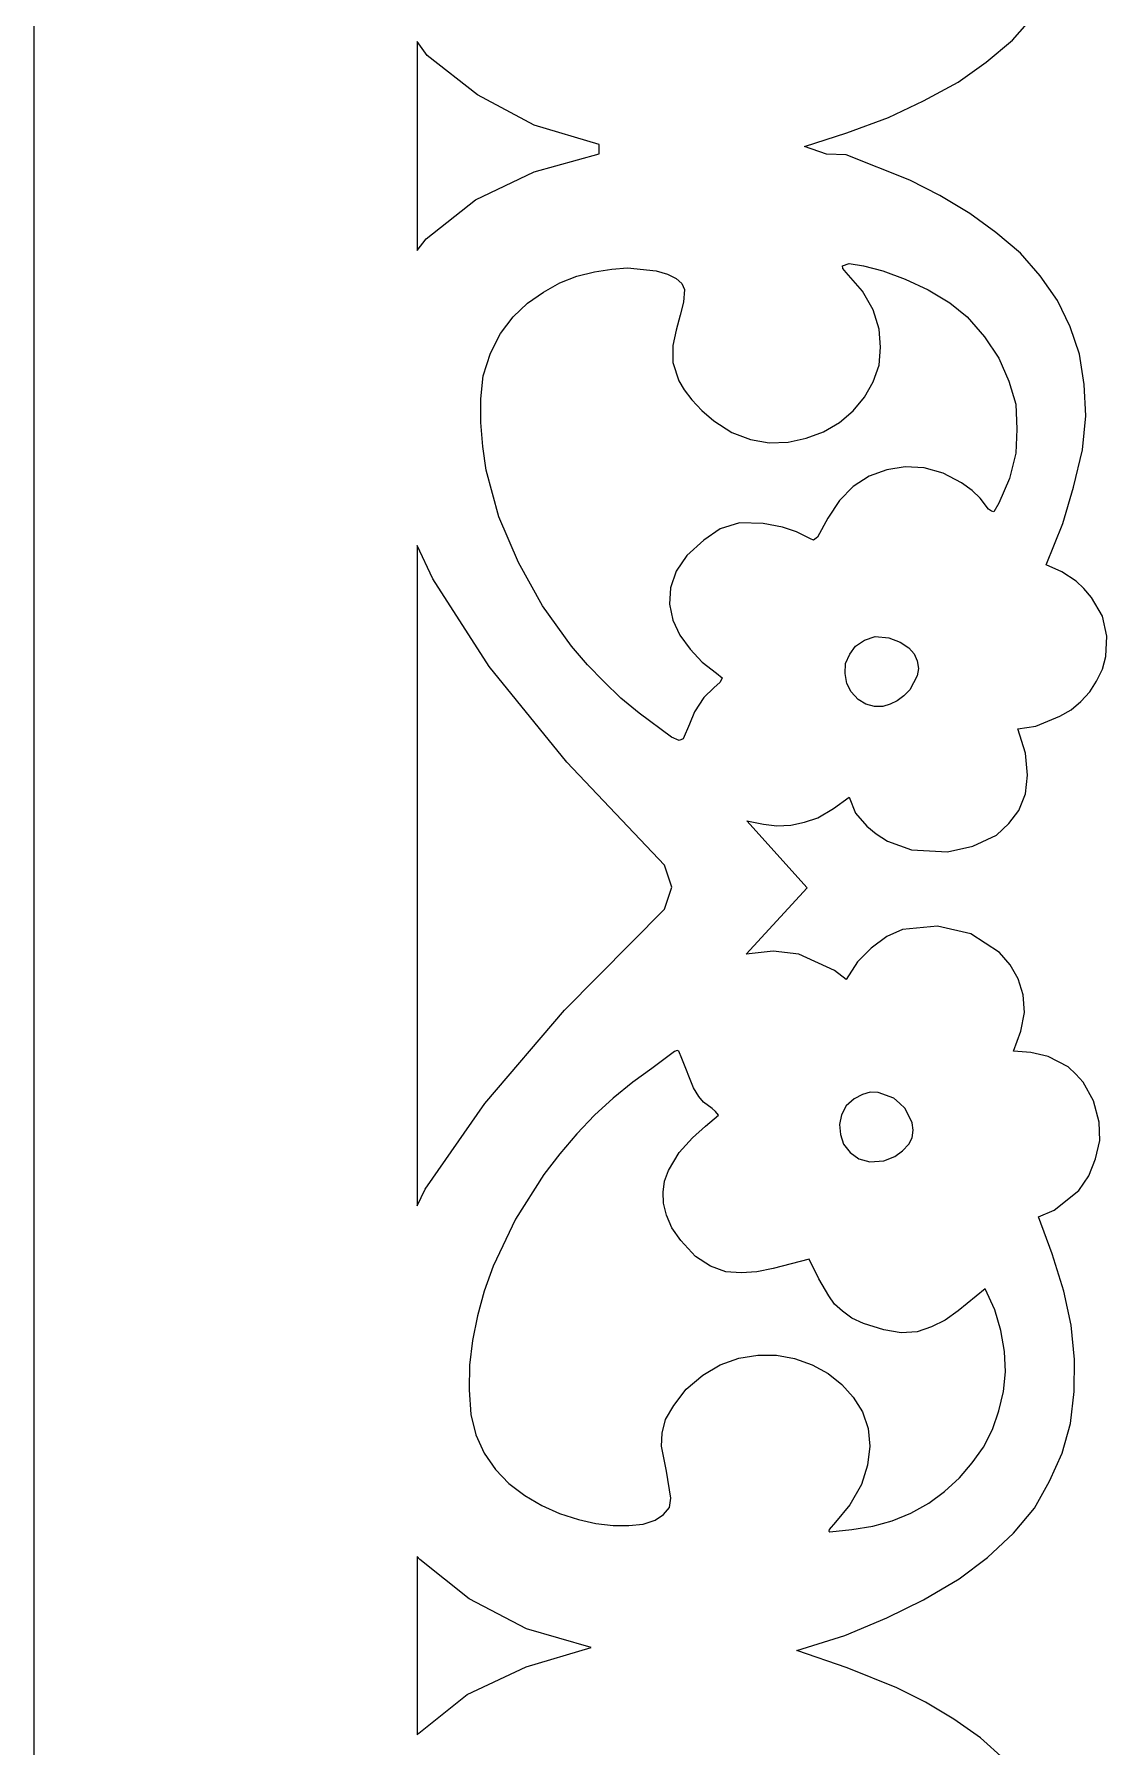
# Model space of a CAD drawing. Header units: inches. Extents: x -3.38 to 2.4, y -4.28 to 3.37.
# Drawn here: x 1.717 to 2.399, y 1 to 2.09 of the extents above; entities that cross this region are included whole.
import ezdxf

# ---------------------------------------------------------------- set-up
doc = ezdxf.new("R2010")
doc.units = ezdxf.units.IN
doc.header["$MEASUREMENT"] = 0
doc.layers.add('Katman 1', color=7, linetype='Continuous')

msp = doc.modelspace()

# ---------------------------------------------------------------- linework, layer by layer
at = {"layer": 'Katman 1', "color": 250, "lineweight": 9}
for points in [[(1.7165, 0.5622), (1.7165, 0.5622), (1.7165, 2.6621), (1.7165, 2.6621)], [(2.3395, 2.0867), (2.3395, 2.0867), (2.3535, 2.1025), (2.3535, 2.1025)], [(1.9603, 2.0857), (1.9603, 2.0857), (1.9603, 1.9527), (1.9603, 1.9527)], [(1.9668, 2.0769), (1.9668, 2.0769), (1.9603, 2.0857), (1.9603, 2.0857)], [(2.3226, 2.0727), (2.3226, 2.0727), (2.3395, 2.0867), (2.3395, 2.0867)], [(1.9988, 2.0517), (1.9988, 2.0517), (1.9668, 2.0769), (1.9668, 2.0769)], [(2.3048, 2.0598), (2.3048, 2.0598), (2.3226, 2.0727), (2.3226, 2.0727)], [(2.0348, 2.0325), (2.0348, 2.0325), (1.9988, 2.0517), (1.9988, 2.0517)], [(2.2828, 2.0479), (2.2828, 2.0479), (2.3048, 2.0598), (2.3048, 2.0598)], [(2.2606, 2.0374), (2.2606, 2.0374), (2.2828, 2.0479), (2.2828, 2.0479)], [(2.0763, 2.0202), (2.0763, 2.0202), (2.0348, 2.0325), (2.0348, 2.0325)], [(2.2339, 2.0276), (2.2339, 2.0276), (2.2606, 2.0374), (2.2606, 2.0374)], [(2.0763, 2.0143), (2.0763, 2.0143), (2.0763, 2.0202), (2.0763, 2.0202)], [(2.207, 2.0188), (2.207, 2.0188), (2.2339, 2.0276), (2.2339, 2.0276)], [(2.221, 2.0139), (2.221, 2.0139), (2.207, 2.0188), (2.207, 2.0188)], [(2.0348, 2.0027), (2.0348, 2.0027), (2.0763, 2.0143), (2.0763, 2.0143)], [(2.2335, 2.0136), (2.2335, 2.0136), (2.221, 2.0139), (2.221, 2.0139)], [(2.2741, 1.9975), (2.2741, 1.9975), (2.2335, 2.0136), (2.2335, 2.0136)], [(1.9974, 1.9849), (1.9974, 1.9849), (2.0348, 2.0027), (2.0348, 2.0027)], [(2.2932, 1.9877), (2.2932, 1.9877), (2.2741, 1.9975), (2.2741, 1.9975)], [(2.3123, 1.9761), (2.3123, 1.9761), (2.2932, 1.9877), (2.2932, 1.9877)], [(1.9661, 1.96), (1.9661, 1.96), (1.9974, 1.9849), (1.9974, 1.9849)], [(2.3288, 1.9642), (2.3288, 1.9642), (2.3123, 1.9761), (2.3123, 1.9761)], [(2.3446, 1.9509), (2.3446, 1.9509), (2.3288, 1.9642), (2.3288, 1.9642)], [(1.9603, 1.9527), (1.9603, 1.9527), (1.9661, 1.96), (1.9661, 1.96)], [(2.2312, 1.9429), (2.2312, 1.9429), (2.2355, 1.9443), (2.2355, 1.9443)], [(2.2315, 1.9411), (2.2315, 1.9411), (2.2312, 1.9429), (2.2312, 1.9429)], [(2.2355, 1.9443), (2.2355, 1.9443), (2.2446, 1.9429), (2.2446, 1.9429)], [(2.2446, 1.9429), (2.2446, 1.9429), (2.2568, 1.9397), (2.2568, 1.9397)], [(2.357, 1.9366), (2.357, 1.9366), (2.3446, 1.9509), (2.3446, 1.9509)], [(2.0408, 1.9261), (2.0408, 1.9261), (2.0512, 1.932), (2.0512, 1.932)], [(2.0512, 1.932), (2.0512, 1.932), (2.0621, 1.9362), (2.0621, 1.9362)], [(2.0621, 1.9362), (2.0621, 1.9362), (2.0732, 1.939), (2.0732, 1.939)], [(2.0732, 1.939), (2.0732, 1.939), (2.0843, 1.9408), (2.0843, 1.9408)], [(2.0843, 1.9408), (2.0843, 1.9408), (2.0943, 1.9415), (2.0943, 1.9415)], [(2.0943, 1.9415), (2.0943, 1.9415), (2.1126, 1.9397), (2.1126, 1.9397)], [(2.1126, 1.9397), (2.1126, 1.9397), (2.1197, 1.9376), (2.1197, 1.9376)], [(2.1197, 1.9376), (2.1197, 1.9376), (2.1252, 1.9348), (2.1252, 1.9348)], [(2.1252, 1.9348), (2.1252, 1.9348), (2.129, 1.9317), (2.129, 1.9317)], [(2.129, 1.9317), (2.129, 1.9317), (2.1306, 1.9278), (2.1306, 1.9278)], [(2.2335, 1.9387), (2.2335, 1.9387), (2.2315, 1.9411), (2.2315, 1.9411)], [(2.2439, 1.9268), (2.2439, 1.9268), (2.2335, 1.9387), (2.2335, 1.9387)], [(2.2568, 1.9397), (2.2568, 1.9397), (2.2712, 1.9344), (2.2712, 1.9344)], [(2.2712, 1.9344), (2.2712, 1.9344), (2.2857, 1.9275), (2.2857, 1.9275)], [(2.3681, 1.9208), (2.3681, 1.9208), (2.357, 1.9366), (2.357, 1.9366)], [(2.0306, 1.9191), (2.0306, 1.9191), (2.0408, 1.9261), (2.0408, 1.9261)], [(2.1306, 1.9278), (2.1306, 1.9278), (2.1299, 1.9198), (2.1299, 1.9198)], [(2.2508, 1.9149), (2.2508, 1.9149), (2.2439, 1.9268), (2.2439, 1.9268)], [(2.2857, 1.9275), (2.2857, 1.9275), (2.2995, 1.9194), (2.2995, 1.9194)], [(2.3761, 1.904), (2.3761, 1.904), (2.3681, 1.9208), (2.3681, 1.9208)], [(2.0134, 1.8998), (2.0134, 1.8998), (2.0214, 1.9103), (2.0214, 1.9103)], [(2.0214, 1.9103), (2.0214, 1.9103), (2.0306, 1.9191), (2.0306, 1.9191)], [(2.1279, 1.9114), (2.1279, 1.9114), (2.1252, 1.9019), (2.1252, 1.9019)], [(2.1299, 1.9198), (2.1299, 1.9198), (2.1279, 1.9114), (2.1279, 1.9114)], [(2.2546, 1.9026), (2.2546, 1.9026), (2.2508, 1.9149), (2.2508, 1.9149)], [(2.2995, 1.9194), (2.2995, 1.9194), (2.3106, 1.9103), (2.3106, 1.9103)], [(2.3106, 1.9103), (2.3106, 1.9103), (2.3217, 1.8977), (2.3217, 1.8977)], [(2.007, 1.8872), (2.007, 1.8872), (2.0134, 1.8998), (2.0134, 1.8998)], [(2.1252, 1.9019), (2.1252, 1.9019), (2.1232, 1.8921), (2.1232, 1.8921)], [(2.2555, 1.8911), (2.2555, 1.8911), (2.2546, 1.9026), (2.2546, 1.9026)], [(2.3821, 1.8865), (2.3821, 1.8865), (2.3761, 1.904), (2.3761, 1.904)], [(2.0023, 1.8729), (2.0023, 1.8729), (2.007, 1.8872), (2.007, 1.8872)], [(2.1232, 1.8921), (2.1232, 1.8921), (2.1232, 1.8813), (2.1232, 1.8813)], [(2.2546, 1.8796), (2.2546, 1.8796), (2.2555, 1.8911), (2.2555, 1.8911)], [(2.3217, 1.8977), (2.3217, 1.8977), (2.3308, 1.884), (2.3308, 1.884)], [(2.1232, 1.8813), (2.1232, 1.8813), (2.127, 1.8697), (2.127, 1.8697)], [(2.2508, 1.869), (2.2508, 1.869), (2.2546, 1.8796), (2.2546, 1.8796)], [(2.3308, 1.884), (2.3308, 1.884), (2.3372, 1.8694), (2.3372, 1.8694)], [(2.385, 1.8673), (2.385, 1.8673), (2.3821, 1.8865), (2.3821, 1.8865)], [(2.001, 1.8582), (2.001, 1.8582), (2.0023, 1.8729), (2.0023, 1.8729)], [(2.127, 1.8697), (2.127, 1.8697), (2.1303, 1.8638), (2.1303, 1.8638)], [(2.2452, 1.8592), (2.2452, 1.8592), (2.2508, 1.869), (2.2508, 1.869)], [(2.3372, 1.8694), (2.3372, 1.8694), (2.3415, 1.8547), (2.3415, 1.8547)], [(2.3861, 1.8473), (2.3861, 1.8473), (2.385, 1.8673), (2.385, 1.8673)], [(2.001, 1.8431), (2.001, 1.8431), (2.001, 1.8582), (2.001, 1.8582)], [(2.1303, 1.8638), (2.1303, 1.8638), (2.1352, 1.8575), (2.1352, 1.8575)], [(2.1352, 1.8575), (2.1352, 1.8575), (2.1417, 1.8508), (2.1417, 1.8508)], [(2.2379, 1.8505), (2.2379, 1.8505), (2.2452, 1.8592), (2.2452, 1.8592)], [(2.3415, 1.8547), (2.3415, 1.8547), (2.3423, 1.8389), (2.3423, 1.8389)], [(2.1417, 1.8508), (2.1417, 1.8508), (2.1492, 1.8442), (2.1492, 1.8442)], [(2.1492, 1.8442), (2.1492, 1.8442), (2.1608, 1.8368), (2.1608, 1.8368)], [(2.2292, 1.8431), (2.2292, 1.8431), (2.2379, 1.8505), (2.2379, 1.8505)], [(2.3841, 1.8257), (2.3841, 1.8257), (2.3861, 1.8473), (2.3861, 1.8473)], [(2.0021, 1.8277), (2.0021, 1.8277), (2.001, 1.8431), (2.001, 1.8431)], [(2.1608, 1.8368), (2.1608, 1.8368), (2.1726, 1.8323), (2.1726, 1.8323)], [(2.1966, 1.8305), (2.1966, 1.8305), (2.2081, 1.833), (2.2081, 1.833)], [(2.2081, 1.833), (2.2081, 1.833), (2.2192, 1.8372), (2.2192, 1.8372)], [(2.2192, 1.8372), (2.2192, 1.8372), (2.2292, 1.8431), (2.2292, 1.8431)], [(2.3423, 1.8389), (2.3423, 1.8389), (2.3415, 1.8235), (2.3415, 1.8235)], [(2.0043, 1.8127), (2.0043, 1.8127), (2.0021, 1.8277), (2.0021, 1.8277)], [(2.1726, 1.8323), (2.1726, 1.8323), (2.1846, 1.8301), (2.1846, 1.8301)], [(2.1846, 1.8301), (2.1846, 1.8301), (2.1966, 1.8305), (2.1966, 1.8305)], [(2.3415, 1.8235), (2.3415, 1.8235), (2.3375, 1.8074), (2.3375, 1.8074)], [(2.3784, 1.8019), (2.3784, 1.8019), (2.3841, 1.8257), (2.3841, 1.8257)], [(2.0123, 1.7829), (2.0123, 1.7829), (2.0043, 1.8127), (2.0043, 1.8127)], [(2.2595, 1.813), (2.2595, 1.813), (2.2481, 1.8088), (2.2481, 1.8088)], [(2.2712, 1.8148), (2.2712, 1.8148), (2.2595, 1.813), (2.2595, 1.813)], [(2.2832, 1.8141), (2.2832, 1.8141), (2.2712, 1.8148), (2.2712, 1.8148)], [(2.2952, 1.8109), (2.2952, 1.8109), (2.2832, 1.8141), (2.2832, 1.8141)], [(2.307, 1.8046), (2.307, 1.8046), (2.2952, 1.8109), (2.2952, 1.8109)], [(2.2381, 1.8022), (2.2381, 1.8022), (2.2292, 1.7934), (2.2292, 1.7934)], [(2.2481, 1.8088), (2.2481, 1.8088), (2.2381, 1.8022), (2.2381, 1.8022)], [(2.3137, 1.7997), (2.3137, 1.7997), (2.307, 1.8046), (2.307, 1.8046)], [(2.3375, 1.8074), (2.3375, 1.8074), (2.3308, 1.7917), (2.3308, 1.7917)], [(2.3715, 1.7788), (2.3715, 1.7788), (2.3784, 1.8019), (2.3784, 1.8019)], [(2.2292, 1.7934), (2.2292, 1.7934), (2.2219, 1.7822), (2.2219, 1.7822)], [(2.3188, 1.7948), (2.3188, 1.7948), (2.3137, 1.7997), (2.3137, 1.7997)], [(2.3241, 1.7878), (2.3241, 1.7878), (2.3188, 1.7948), (2.3188, 1.7948)], [(2.3308, 1.7917), (2.3308, 1.7917), (2.3275, 1.7861), (2.3275, 1.7861)], [(2.0248, 1.7539), (2.0248, 1.7539), (2.0123, 1.7829), (2.0123, 1.7829)], [(2.1657, 1.7791), (2.1657, 1.7791), (2.1532, 1.7753), (2.1532, 1.7753)], [(2.1806, 1.7788), (2.1806, 1.7788), (2.1657, 1.7791), (2.1657, 1.7791)], [(2.193, 1.7763), (2.193, 1.7763), (2.1806, 1.7788), (2.1806, 1.7788)], [(2.2219, 1.7822), (2.2219, 1.7822), (2.2152, 1.77), (2.2152, 1.77)], [(2.3261, 1.7865), (2.3261, 1.7865), (2.3241, 1.7878), (2.3241, 1.7878)], [(2.3275, 1.7861), (2.3275, 1.7861), (2.3261, 1.7865), (2.3261, 1.7865)], [(2.3608, 1.7525), (2.3608, 1.7525), (2.3715, 1.7788), (2.3715, 1.7788)], [(2.143, 1.7682), (2.143, 1.7682), (2.1321, 1.7584), (2.1321, 1.7584)], [(2.1532, 1.7753), (2.1532, 1.7753), (2.143, 1.7682), (2.143, 1.7682)], [(2.2019, 1.7735), (2.2019, 1.7735), (2.193, 1.7763), (2.193, 1.7763)], [(2.2108, 1.7689), (2.2108, 1.7689), (2.2019, 1.7735), (2.2019, 1.7735)], [(2.2128, 1.7682), (2.2128, 1.7682), (2.2108, 1.7689), (2.2108, 1.7689)], [(2.2152, 1.77), (2.2152, 1.77), (2.2128, 1.7682), (2.2128, 1.7682)], [(1.9603, 1.7647), (1.9603, 1.7647), (1.9603, 1.3441), (1.9603, 1.3441)], [(1.9703, 1.7434), (1.9703, 1.7434), (1.9603, 1.7647), (1.9603, 1.7647)], [(2.1321, 1.7584), (2.1321, 1.7584), (2.1252, 1.7483), (2.1252, 1.7483)], [(2.0401, 1.7263), (2.0401, 1.7263), (2.0248, 1.7539), (2.0248, 1.7539)], [(2.1252, 1.7483), (2.1252, 1.7483), (2.1217, 1.7378), (2.1217, 1.7378)], [(2.3708, 1.748), (2.3708, 1.748), (2.3608, 1.7525), (2.3608, 1.7525)], [(2.3801, 1.742), (2.3801, 1.742), (2.3708, 1.748), (2.3708, 1.748)], [(2.0063, 1.6877), (2.0063, 1.6877), (1.9703, 1.7434), (1.9703, 1.7434)], [(2.1217, 1.7378), (2.1217, 1.7378), (2.121, 1.7273), (2.121, 1.7273)], [(2.3848, 1.7374), (2.3848, 1.7374), (2.3801, 1.742), (2.3801, 1.742)], [(2.3897, 1.7315), (2.3897, 1.7315), (2.3848, 1.7374), (2.3848, 1.7374)], [(2.0586, 1.7007), (2.0586, 1.7007), (2.0401, 1.7263), (2.0401, 1.7263)], [(2.121, 1.7273), (2.121, 1.7273), (2.1232, 1.7171), (2.1232, 1.7171)], [(2.3968, 1.7196), (2.3968, 1.7196), (2.3897, 1.7315), (2.3897, 1.7315)], [(2.1232, 1.7171), (2.1232, 1.7171), (2.1277, 1.7077), (2.1277, 1.7077)], [(2.3995, 1.707), (2.3995, 1.707), (2.3968, 1.7196), (2.3968, 1.7196)], [(2.1277, 1.7077), (2.1277, 1.7077), (2.1343, 1.6986), (2.1343, 1.6986)], [(2.2395, 1.7007), (2.2395, 1.7007), (2.2452, 1.7045), (2.2452, 1.7045)], [(2.2452, 1.7045), (2.2452, 1.7045), (2.2521, 1.7067), (2.2521, 1.7067)], [(2.2521, 1.7067), (2.2521, 1.7067), (2.2608, 1.7059), (2.2608, 1.7059)], [(2.2608, 1.7059), (2.2608, 1.7059), (2.2679, 1.7031), (2.2679, 1.7031)], [(2.2679, 1.7031), (2.2679, 1.7031), (2.2735, 1.6996), (2.2735, 1.6996)], [(2.3988, 1.6941), (2.3988, 1.6941), (2.3995, 1.707), (2.3995, 1.707)], [(2.0688, 1.6888), (2.0688, 1.6888), (2.0586, 1.7007), (2.0586, 1.7007)], [(2.1343, 1.6986), (2.1343, 1.6986), (2.1419, 1.6905), (2.1419, 1.6905)], [(2.2332, 1.6895), (2.2332, 1.6895), (2.2359, 1.6955), (2.2359, 1.6955)], [(2.2359, 1.6955), (2.2359, 1.6955), (2.2395, 1.7007), (2.2395, 1.7007)], [(2.2735, 1.6996), (2.2735, 1.6996), (2.2768, 1.6958), (2.2768, 1.6958)], [(2.2768, 1.6958), (2.2768, 1.6958), (2.2788, 1.6912), (2.2788, 1.6912)], [(2.2788, 1.6912), (2.2788, 1.6912), (2.2795, 1.6864), (2.2795, 1.6864)], [(2.3968, 1.686), (2.3968, 1.686), (2.3988, 1.6941), (2.3988, 1.6941)], [(2.0557, 1.6268), (2.0557, 1.6268), (2.0063, 1.6877), (2.0063, 1.6877)], [(2.0792, 1.678), (2.0792, 1.678), (2.0688, 1.6888), (2.0688, 1.6888)], [(2.1419, 1.6905), (2.1419, 1.6905), (2.151, 1.6835), (2.151, 1.6835)], [(2.151, 1.6835), (2.151, 1.6835), (2.1546, 1.6804), (2.1546, 1.6804)], [(2.1546, 1.6804), (2.1546, 1.6804), (2.1532, 1.6776), (2.1532, 1.6776)], [(2.2328, 1.6832), (2.2328, 1.6832), (2.2332, 1.6895), (2.2332, 1.6895)], [(2.2339, 1.6769), (2.2339, 1.6769), (2.2328, 1.6832), (2.2328, 1.6832)], [(2.2788, 1.6818), (2.2788, 1.6818), (2.2741, 1.6727), (2.2741, 1.6727)], [(2.2795, 1.6864), (2.2795, 1.6864), (2.2788, 1.6818), (2.2788, 1.6818)], [(2.393, 1.6783), (2.393, 1.6783), (2.3968, 1.686), (2.3968, 1.686)], [(2.0901, 1.6675), (2.0901, 1.6675), (2.0792, 1.678), (2.0792, 1.678)], [(2.1492, 1.6741), (2.1492, 1.6741), (2.143, 1.6678), (2.143, 1.6678)], [(2.1532, 1.6776), (2.1532, 1.6776), (2.1492, 1.6741), (2.1492, 1.6741)], [(2.2368, 1.6716), (2.2368, 1.6716), (2.2339, 1.6769), (2.2339, 1.6769)], [(2.2412, 1.6667), (2.2412, 1.6667), (2.2368, 1.6716), (2.2368, 1.6716)], [(2.2741, 1.6727), (2.2741, 1.6727), (2.2703, 1.6689), (2.2703, 1.6689)], [(2.383, 1.6653), (2.383, 1.6653), (2.3888, 1.6716), (2.3888, 1.6716)], [(2.3888, 1.6716), (2.3888, 1.6716), (2.393, 1.6783), (2.393, 1.6783)], [(2.1017, 1.658), (2.1017, 1.658), (2.0901, 1.6675), (2.0901, 1.6675)], [(2.137, 1.6587), (2.137, 1.6587), (2.1337, 1.651), (2.1337, 1.651)], [(2.143, 1.6678), (2.143, 1.6678), (2.137, 1.6587), (2.137, 1.6587)], [(2.2461, 1.6636), (2.2461, 1.6636), (2.2412, 1.6667), (2.2412, 1.6667)], [(2.2515, 1.6622), (2.2515, 1.6622), (2.2461, 1.6636), (2.2461, 1.6636)], [(2.2568, 1.6622), (2.2568, 1.6622), (2.2515, 1.6622), (2.2515, 1.6622)], [(2.2615, 1.6636), (2.2615, 1.6636), (2.2568, 1.6622), (2.2568, 1.6622)], [(2.2661, 1.6657), (2.2661, 1.6657), (2.2615, 1.6636), (2.2615, 1.6636)], [(2.2703, 1.6689), (2.2703, 1.6689), (2.2661, 1.6657), (2.2661, 1.6657)], [(2.3695, 1.6559), (2.3695, 1.6559), (2.3768, 1.6601), (2.3768, 1.6601)], [(2.3768, 1.6601), (2.3768, 1.6601), (2.383, 1.6653), (2.383, 1.6653)], [(2.1223, 1.6426), (2.1223, 1.6426), (2.1017, 1.658), (2.1017, 1.658)], [(2.1337, 1.651), (2.1337, 1.651), (2.1297, 1.6416), (2.1297, 1.6416)], [(2.3428, 1.6479), (2.3428, 1.6479), (2.3544, 1.6496), (2.3544, 1.6496)], [(2.3477, 1.6325), (2.3477, 1.6325), (2.3428, 1.6479), (2.3428, 1.6479)], [(2.3544, 1.6496), (2.3544, 1.6496), (2.3695, 1.6559), (2.3695, 1.6559)], [(2.1272, 1.6405), (2.1272, 1.6405), (2.1223, 1.6426), (2.1223, 1.6426)], [(2.1297, 1.6416), (2.1297, 1.6416), (2.1272, 1.6405), (2.1272, 1.6405)], [(2.1179, 1.561), (2.1179, 1.561), (2.0557, 1.6268), (2.0557, 1.6268)], [(2.349, 1.6185), (2.349, 1.6185), (2.3477, 1.6325), (2.3477, 1.6325)], [(2.3477, 1.6065), (2.3477, 1.6065), (2.349, 1.6185), (2.349, 1.6185)], [(2.2255, 1.5971), (2.2255, 1.5971), (2.2355, 1.6044), (2.2355, 1.6044)], [(2.2355, 1.6044), (2.2355, 1.6044), (2.2395, 1.5943), (2.2395, 1.5943)], [(2.3435, 1.596), (2.3435, 1.596), (2.3477, 1.6065), (2.3477, 1.6065)], [(2.2155, 1.5912), (2.2155, 1.5912), (2.2255, 1.5971), (2.2255, 1.5971)], [(2.2395, 1.5943), (2.2395, 1.5943), (2.2466, 1.5859), (2.2466, 1.5859)], [(2.3372, 1.5876), (2.3372, 1.5876), (2.3435, 1.596), (2.3435, 1.596)], [(2.2086, 1.5467), (2.2086, 1.5467), (2.1703, 1.5894), (2.1703, 1.5894)], [(2.1703, 1.5894), (2.1703, 1.5894), (2.1808, 1.5873), (2.1808, 1.5873)], [(2.1808, 1.5873), (2.1808, 1.5873), (2.1894, 1.5862), (2.1894, 1.5862)], [(2.1894, 1.5862), (2.1894, 1.5862), (2.1983, 1.5866), (2.1983, 1.5866)], [(2.1983, 1.5866), (2.1983, 1.5866), (2.207, 1.5884), (2.207, 1.5884)], [(2.207, 1.5884), (2.207, 1.5884), (2.2155, 1.5912), (2.2155, 1.5912)], [(2.2466, 1.5859), (2.2466, 1.5859), (2.2526, 1.581), (2.2526, 1.581)], [(2.3292, 1.5803), (2.3292, 1.5803), (2.3372, 1.5876), (2.3372, 1.5876)], [(2.2526, 1.581), (2.2526, 1.581), (2.2599, 1.5764), (2.2599, 1.5764)], [(2.2599, 1.5764), (2.2599, 1.5764), (2.2752, 1.5708), (2.2752, 1.5708)], [(2.2752, 1.5708), (2.2752, 1.5708), (2.2981, 1.5695), (2.2981, 1.5695)], [(2.2981, 1.5695), (2.2981, 1.5695), (2.3141, 1.5733), (2.3141, 1.5733)], [(2.3141, 1.5733), (2.3141, 1.5733), (2.3292, 1.5803), (2.3292, 1.5803)], [(2.1226, 1.547), (2.1226, 1.547), (2.1179, 1.561), (2.1179, 1.561)], [(2.1179, 1.533), (2.1179, 1.533), (2.1226, 1.547), (2.1226, 1.547)], [(2.1699, 1.5043), (2.1699, 1.5043), (2.2086, 1.5467), (2.2086, 1.5467)], [(2.0541, 1.4687), (2.0541, 1.4687), (2.1179, 1.533), (2.1179, 1.533)], [(2.2695, 1.5201), (2.2695, 1.5201), (2.2595, 1.5156), (2.2595, 1.5156)], [(2.2917, 1.5222), (2.2917, 1.5222), (2.2695, 1.5201), (2.2695, 1.5201)], [(2.313, 1.5173), (2.313, 1.5173), (2.2917, 1.5222), (2.2917, 1.5222)], [(2.3312, 1.5054), (2.3312, 1.5054), (2.313, 1.5173), (2.313, 1.5173)], [(2.187, 1.5064), (2.187, 1.5064), (2.1699, 1.5043), (2.1699, 1.5043)], [(2.2035, 1.5043), (2.2035, 1.5043), (2.187, 1.5064), (2.187, 1.5064)], [(2.2495, 1.5082), (2.2495, 1.5082), (2.2408, 1.4995), (2.2408, 1.4995)], [(2.2595, 1.5156), (2.2595, 1.5156), (2.2495, 1.5082), (2.2495, 1.5082)], [(2.3379, 1.4977), (2.3379, 1.4977), (2.3312, 1.5054), (2.3312, 1.5054)], [(2.2261, 1.4939), (2.2261, 1.4939), (2.2035, 1.5043), (2.2035, 1.5043)], [(2.2408, 1.4995), (2.2408, 1.4995), (2.2335, 1.4883), (2.2335, 1.4883)], [(2.343, 1.4886), (2.343, 1.4886), (2.3379, 1.4977), (2.3379, 1.4977)], [(2.2335, 1.4883), (2.2335, 1.4883), (2.2261, 1.4939), (2.2261, 1.4939)], [(2.3463, 1.4785), (2.3463, 1.4785), (2.343, 1.4886), (2.343, 1.4886)], [(2.347, 1.4673), (2.347, 1.4673), (2.3463, 1.4785), (2.3463, 1.4785)], [(2.0034, 1.4092), (2.0034, 1.4092), (2.0541, 1.4687), (2.0541, 1.4687)], [(2.3448, 1.4554), (2.3448, 1.4554), (2.347, 1.4673), (2.347, 1.4673)], [(2.3401, 1.4427), (2.3401, 1.4427), (2.3448, 1.4554), (2.3448, 1.4554)], [(2.1243, 1.4424), (2.1243, 1.4424), (2.1192, 1.4386), (2.1192, 1.4386)], [(2.1259, 1.4431), (2.1259, 1.4431), (2.1243, 1.4424), (2.1243, 1.4424)], [(2.127, 1.4427), (2.127, 1.4427), (2.1259, 1.4431), (2.1259, 1.4431)], [(2.129, 1.4379), (2.129, 1.4379), (2.127, 1.4427), (2.127, 1.4427)], [(2.3512, 1.4417), (2.3512, 1.4417), (2.3401, 1.4427), (2.3401, 1.4427)], [(2.3621, 1.4392), (2.3621, 1.4392), (2.3512, 1.4417), (2.3512, 1.4417)], [(2.1097, 1.4316), (2.1097, 1.4316), (2.0977, 1.4228), (2.0977, 1.4228)], [(2.1192, 1.4386), (2.1192, 1.4386), (2.1097, 1.4316), (2.1097, 1.4316)], [(2.1363, 1.4193), (2.1363, 1.4193), (2.129, 1.4379), (2.129, 1.4379)], [(2.3748, 1.4326), (2.3748, 1.4326), (2.3621, 1.4392), (2.3621, 1.4392)], [(2.3797, 1.428), (2.3797, 1.428), (2.3748, 1.4326), (2.3748, 1.4326)], [(2.0977, 1.4228), (2.0977, 1.4228), (2.0852, 1.4127), (2.0852, 1.4127)], [(2.1397, 1.4137), (2.1397, 1.4137), (2.1363, 1.4193), (2.1363, 1.4193)], [(2.3844, 1.4228), (2.3844, 1.4228), (2.3797, 1.428), (2.3797, 1.428)], [(2.391, 1.4109), (2.391, 1.4109), (2.3844, 1.4228), (2.3844, 1.4228)], [(1.9654, 1.3546), (1.9654, 1.3546), (2.0034, 1.4092), (2.0034, 1.4092)], [(2.0852, 1.4127), (2.0852, 1.4127), (2.0732, 1.4018), (2.0732, 1.4018)], [(2.1426, 1.4102), (2.1426, 1.4102), (2.1397, 1.4137), (2.1397, 1.4137)], [(2.1483, 1.406), (2.1483, 1.406), (2.1426, 1.4102), (2.1426, 1.4102)], [(2.2335, 1.4077), (2.2335, 1.4077), (2.2306, 1.4021), (2.2306, 1.4021)], [(2.2386, 1.4123), (2.2386, 1.4123), (2.2335, 1.4077), (2.2335, 1.4077)], [(2.2439, 1.4151), (2.2439, 1.4151), (2.2386, 1.4123), (2.2386, 1.4123)], [(2.2488, 1.4165), (2.2488, 1.4165), (2.2439, 1.4151), (2.2439, 1.4151)], [(2.2539, 1.4162), (2.2539, 1.4162), (2.2488, 1.4165), (2.2488, 1.4165)], [(2.2639, 1.4127), (2.2639, 1.4127), (2.2539, 1.4162), (2.2539, 1.4162)], [(2.2675, 1.4095), (2.2675, 1.4095), (2.2639, 1.4127), (2.2639, 1.4127)], [(2.2712, 1.406), (2.2712, 1.406), (2.2675, 1.4095), (2.2675, 1.4095)], [(2.3946, 1.3973), (2.3946, 1.3973), (2.391, 1.4109), (2.391, 1.4109)], [(2.0732, 1.4018), (2.0732, 1.4018), (2.0621, 1.3899), (2.0621, 1.3899)], [(2.1439, 1.3948), (2.1439, 1.3948), (2.1523, 1.4018), (2.1523, 1.4018)], [(2.1503, 1.4042), (2.1503, 1.4042), (2.1483, 1.406), (2.1483, 1.406)], [(2.1523, 1.4018), (2.1523, 1.4018), (2.1503, 1.4042), (2.1503, 1.4042)], [(2.2306, 1.4021), (2.2306, 1.4021), (2.2292, 1.3958), (2.2292, 1.3958)], [(2.2755, 1.3969), (2.2755, 1.3969), (2.2712, 1.406), (2.2712, 1.406)], [(2.2761, 1.3923), (2.2761, 1.3923), (2.2755, 1.3969), (2.2755, 1.3969)], [(2.395, 1.3857), (2.395, 1.3857), (2.3946, 1.3973), (2.3946, 1.3973)], [(2.0621, 1.3899), (2.0621, 1.3899), (2.0512, 1.3773), (2.0512, 1.3773)], [(2.1272, 1.378), (2.1272, 1.378), (2.1357, 1.3875), (2.1357, 1.3875)], [(2.1357, 1.3875), (2.1357, 1.3875), (2.1439, 1.3948), (2.1439, 1.3948)], [(2.2292, 1.3958), (2.2292, 1.3958), (2.2299, 1.3896), (2.2299, 1.3896)], [(2.2299, 1.3896), (2.2299, 1.3896), (2.2319, 1.3833), (2.2319, 1.3833)], [(2.2735, 1.3833), (2.2735, 1.3833), (2.2755, 1.3875), (2.2755, 1.3875)], [(2.2755, 1.3875), (2.2755, 1.3875), (2.2761, 1.3923), (2.2761, 1.3923)], [(2.3924, 1.3741), (2.3924, 1.3741), (2.395, 1.3857), (2.395, 1.3857)], [(2.0512, 1.3773), (2.0512, 1.3773), (2.041, 1.364), (2.041, 1.364)], [(2.1203, 1.3665), (2.1203, 1.3665), (2.1272, 1.378), (2.1272, 1.378)], [(2.2319, 1.3833), (2.2319, 1.3833), (2.2361, 1.378), (2.2361, 1.378)], [(2.2361, 1.378), (2.2361, 1.378), (2.2415, 1.3741), (2.2415, 1.3741)], [(2.2575, 1.3727), (2.2575, 1.3727), (2.2646, 1.3756), (2.2646, 1.3756)], [(2.2646, 1.3756), (2.2646, 1.3756), (2.2695, 1.3791), (2.2695, 1.3791)], [(2.2695, 1.3791), (2.2695, 1.3791), (2.2735, 1.3833), (2.2735, 1.3833)], [(2.041, 1.364), (2.041, 1.364), (2.023, 1.3357), (2.023, 1.3357)], [(2.1179, 1.3598), (2.1179, 1.3598), (2.1203, 1.3665), (2.1203, 1.3665)], [(2.2415, 1.3741), (2.2415, 1.3741), (2.2486, 1.3721), (2.2486, 1.3721)], [(2.2486, 1.3721), (2.2486, 1.3721), (2.2575, 1.3727), (2.2575, 1.3727)], [(2.3881, 1.3633), (2.3881, 1.3633), (2.3924, 1.3741), (2.3924, 1.3741)], [(1.9603, 1.3441), (1.9603, 1.3441), (1.9654, 1.3546), (1.9654, 1.3546)], [(2.117, 1.3528), (2.117, 1.3528), (2.1179, 1.3598), (2.1179, 1.3598)], [(2.1172, 1.3458), (2.1172, 1.3458), (2.117, 1.3528), (2.117, 1.3528)], [(2.3659, 1.3413), (2.3659, 1.3413), (2.3817, 1.3539), (2.3817, 1.3539)], [(2.3817, 1.3539), (2.3817, 1.3539), (2.3881, 1.3633), (2.3881, 1.3633)], [(2.1192, 1.3381), (2.1192, 1.3381), (2.1172, 1.3458), (2.1172, 1.3458)], [(2.023, 1.3357), (2.023, 1.3357), (2.0088, 1.3056), (2.0088, 1.3056)], [(2.1226, 1.3301), (2.1226, 1.3301), (2.1192, 1.3381), (2.1192, 1.3381)], [(2.3561, 1.3371), (2.3561, 1.3371), (2.3659, 1.3413), (2.3659, 1.3413)], [(2.3648, 1.3136), (2.3648, 1.3136), (2.3561, 1.3371), (2.3561, 1.3371)], [(2.1283, 1.322), (2.1283, 1.322), (2.1226, 1.3301), (2.1226, 1.3301)], [(2.1377, 1.3119), (2.1377, 1.3119), (2.1283, 1.322), (2.1283, 1.322)], [(2.1472, 1.3056), (2.1472, 1.3056), (2.1377, 1.3119), (2.1377, 1.3119)], [(2.2099, 1.3101), (2.2099, 1.3101), (2.187, 1.3042), (2.187, 1.3042)], [(2.2161, 1.2975), (2.2161, 1.2975), (2.2099, 1.3101), (2.2099, 1.3101)], [(2.3721, 1.2898), (2.3721, 1.2898), (2.3648, 1.3136), (2.3648, 1.3136)], [(2.0088, 1.3056), (2.0088, 1.3056), (2.003, 1.2898), (2.003, 1.2898)], [(2.157, 1.3021), (2.157, 1.3021), (2.1472, 1.3056), (2.1472, 1.3056)], [(2.1666, 1.3014), (2.1666, 1.3014), (2.157, 1.3021), (2.157, 1.3021)], [(2.1766, 1.3021), (2.1766, 1.3021), (2.1666, 1.3014), (2.1666, 1.3014)], [(2.187, 1.3042), (2.187, 1.3042), (2.1766, 1.3021), (2.1766, 1.3021)], [(2.003, 1.2898), (2.003, 1.2898), (1.9988, 1.2741), (1.9988, 1.2741)], [(2.2226, 1.2867), (2.2226, 1.2867), (2.2161, 1.2975), (2.2161, 1.2975)], [(2.3221, 1.2912), (2.3221, 1.2912), (2.3048, 1.2772), (2.3048, 1.2772)], [(2.3281, 1.2779), (2.3281, 1.2779), (2.3221, 1.2912), (2.3221, 1.2912)], [(2.3768, 1.2681), (2.3768, 1.2681), (2.3721, 1.2898), (2.3721, 1.2898)], [(2.2261, 1.2814), (2.2261, 1.2814), (2.2226, 1.2867), (2.2226, 1.2867)], [(2.2312, 1.2769), (2.2312, 1.2769), (2.2261, 1.2814), (2.2261, 1.2814)], [(2.2372, 1.2726), (2.2372, 1.2726), (2.2312, 1.2769), (2.2312, 1.2769)], [(2.3048, 1.2772), (2.3048, 1.2772), (2.2966, 1.2713), (2.2966, 1.2713)], [(2.3321, 1.2646), (2.3321, 1.2646), (2.3281, 1.2779), (2.3281, 1.2779)], [(1.9988, 1.2741), (1.9988, 1.2741), (1.9957, 1.2583), (1.9957, 1.2583)], [(2.2446, 1.2692), (2.2446, 1.2692), (2.2372, 1.2726), (2.2372, 1.2726)], [(2.2575, 1.265), (2.2575, 1.265), (2.2446, 1.2692), (2.2446, 1.2692)], [(2.2879, 1.2671), (2.2879, 1.2671), (2.2788, 1.2639), (2.2788, 1.2639)], [(2.2966, 1.2713), (2.2966, 1.2713), (2.2879, 1.2671), (2.2879, 1.2671)], [(2.379, 1.2461), (2.379, 1.2461), (2.3768, 1.2681), (2.3768, 1.2681)], [(1.9957, 1.2583), (1.9957, 1.2583), (1.9937, 1.2426), (1.9937, 1.2426)], [(2.2686, 1.2632), (2.2686, 1.2632), (2.2575, 1.265), (2.2575, 1.265)], [(2.2788, 1.2639), (2.2788, 1.2639), (2.2686, 1.2632), (2.2686, 1.2632)], [(2.3344, 1.2513), (2.3344, 1.2513), (2.3321, 1.2646), (2.3321, 1.2646)], [(2.1532, 1.2429), (2.1532, 1.2429), (2.1652, 1.2471), (2.1652, 1.2471)], [(2.1652, 1.2471), (2.1652, 1.2471), (2.1772, 1.2489), (2.1772, 1.2489)], [(2.1772, 1.2489), (2.1772, 1.2489), (2.1892, 1.2489), (2.1892, 1.2489)], [(2.1892, 1.2489), (2.1892, 1.2489), (2.2006, 1.2468), (2.2006, 1.2468)], [(2.2006, 1.2468), (2.2006, 1.2468), (2.2119, 1.2429), (2.2119, 1.2429)], [(2.335, 1.2384), (2.335, 1.2384), (2.3344, 1.2513), (2.3344, 1.2513)], [(2.3788, 1.2258), (2.3788, 1.2258), (2.379, 1.2461), (2.379, 1.2461)], [(1.9937, 1.2426), (1.9937, 1.2426), (1.9934, 1.2268), (1.9934, 1.2268)], [(2.1317, 1.2272), (2.1317, 1.2272), (2.1423, 1.2363), (2.1423, 1.2363)], [(2.1423, 1.2363), (2.1423, 1.2363), (2.1532, 1.2429), (2.1532, 1.2429)], [(2.2119, 1.2429), (2.2119, 1.2429), (2.2221, 1.2373), (2.2221, 1.2373)], [(2.2221, 1.2373), (2.2221, 1.2373), (2.2308, 1.2303), (2.2308, 1.2303)], [(2.3337, 1.2258), (2.3337, 1.2258), (2.335, 1.2384), (2.335, 1.2384)], [(1.9934, 1.2268), (1.9934, 1.2268), (1.9946, 1.2111), (1.9946, 1.2111)], [(2.1237, 1.217), (2.1237, 1.217), (2.1317, 1.2272), (2.1317, 1.2272)], [(2.2308, 1.2303), (2.2308, 1.2303), (2.2381, 1.2223), (2.2381, 1.2223)], [(2.2381, 1.2223), (2.2381, 1.2223), (2.2439, 1.2128), (2.2439, 1.2128)], [(2.3308, 1.2135), (2.3308, 1.2135), (2.3337, 1.2258), (2.3337, 1.2258)], [(2.3764, 1.2055), (2.3764, 1.2055), (2.3788, 1.2258), (2.3788, 1.2258)], [(1.9946, 1.2111), (1.9946, 1.2111), (1.9977, 1.1982), (1.9977, 1.1982)], [(2.1186, 1.2079), (2.1186, 1.2079), (2.1237, 1.217), (2.1237, 1.217)], [(2.2439, 1.2128), (2.2439, 1.2128), (2.2475, 1.2023), (2.2475, 1.2023)], [(2.3268, 1.2016), (2.3268, 1.2016), (2.3308, 1.2135), (2.3308, 1.2135)], [(2.1163, 1.1992), (2.1163, 1.1992), (2.1186, 1.2079), (2.1186, 1.2079)], [(2.2475, 1.2023), (2.2475, 1.2023), (2.2486, 1.1911), (2.2486, 1.1911)], [(2.321, 1.1904), (2.321, 1.1904), (2.3268, 1.2016), (2.3268, 1.2016)], [(2.371, 1.1866), (2.371, 1.1866), (2.3764, 1.2055), (2.3764, 1.2055)], [(1.9977, 1.1982), (1.9977, 1.1982), (2.003, 1.1866), (2.003, 1.1866)], [(2.1159, 1.1911), (2.1159, 1.1911), (2.1163, 1.1992), (2.1163, 1.1992)], [(2.1192, 1.175), (2.1192, 1.175), (2.1159, 1.1911), (2.1159, 1.1911)], [(2.2486, 1.1911), (2.2486, 1.1911), (2.2472, 1.1789), (2.2472, 1.1789)], [(2.3137, 1.1803), (2.3137, 1.1803), (2.321, 1.1904), (2.321, 1.1904)], [(2.003, 1.1866), (2.003, 1.1866), (2.0103, 1.1761), (2.0103, 1.1761)], [(2.2472, 1.1789), (2.2472, 1.1789), (2.2432, 1.1666), (2.2432, 1.1666)], [(2.3057, 1.1708), (2.3057, 1.1708), (2.3137, 1.1803), (2.3137, 1.1803)], [(2.363, 1.1687), (2.363, 1.1687), (2.371, 1.1866), (2.371, 1.1866)], [(2.0103, 1.1761), (2.0103, 1.1761), (2.0188, 1.1673), (2.0188, 1.1673)], [(2.0188, 1.1673), (2.0188, 1.1673), (2.029, 1.1596), (2.029, 1.1596)], [(2.1219, 1.1579), (2.1219, 1.1579), (2.1192, 1.175), (2.1192, 1.175)], [(2.2961, 1.1621), (2.2961, 1.1621), (2.3057, 1.1708), (2.3057, 1.1708)], [(2.3535, 1.1516), (2.3535, 1.1516), (2.363, 1.1687), (2.363, 1.1687)], [(2.029, 1.1596), (2.029, 1.1596), (2.0397, 1.1533), (2.0397, 1.1533)], [(2.121, 1.1519), (2.121, 1.1519), (2.1219, 1.1579), (2.1219, 1.1579)], [(2.2432, 1.1666), (2.2432, 1.1666), (2.2359, 1.1537), (2.2359, 1.1537)], [(2.2861, 1.1547), (2.2861, 1.1547), (2.2961, 1.1621), (2.2961, 1.1621)], [(2.0397, 1.1533), (2.0397, 1.1533), (2.051, 1.1481), (2.051, 1.1481)], [(2.051, 1.1481), (2.051, 1.1481), (2.063, 1.1442), (2.063, 1.1442)], [(2.1119, 1.1439), (2.1119, 1.1439), (2.1172, 1.1474), (2.1172, 1.1474)], [(2.1172, 1.1474), (2.1172, 1.1474), (2.121, 1.1519), (2.121, 1.1519)], [(2.2359, 1.1537), (2.2359, 1.1537), (2.2268, 1.1425), (2.2268, 1.1425)], [(2.2628, 1.1435), (2.2628, 1.1435), (2.2748, 1.1484), (2.2748, 1.1484)], [(2.2748, 1.1484), (2.2748, 1.1484), (2.2861, 1.1547), (2.2861, 1.1547)], [(2.3401, 1.1355), (2.3401, 1.1355), (2.3535, 1.1516), (2.3535, 1.1516)], [(2.063, 1.1442), (2.063, 1.1442), (2.0741, 1.1418), (2.0741, 1.1418)], [(2.0741, 1.1418), (2.0741, 1.1418), (2.0852, 1.1404), (2.0852, 1.1404)], [(2.0852, 1.1404), (2.0852, 1.1404), (2.0952, 1.1404), (2.0952, 1.1404)], [(2.0952, 1.1404), (2.0952, 1.1404), (2.1043, 1.1414), (2.1043, 1.1414)], [(2.1043, 1.1414), (2.1043, 1.1414), (2.1119, 1.1439), (2.1119, 1.1439)], [(2.2228, 1.138), (2.2228, 1.138), (2.2226, 1.1369), (2.2226, 1.1369)], [(2.2226, 1.1369), (2.2226, 1.1369), (2.2232, 1.1365), (2.2232, 1.1365)], [(2.2268, 1.1425), (2.2268, 1.1425), (2.2228, 1.138), (2.2228, 1.138)], [(2.2232, 1.1365), (2.2232, 1.1365), (2.2372, 1.138), (2.2372, 1.138)], [(2.2372, 1.138), (2.2372, 1.138), (2.2506, 1.1401), (2.2506, 1.1401)], [(2.2506, 1.1401), (2.2506, 1.1401), (2.2628, 1.1435), (2.2628, 1.1435)], [(2.3235, 1.1201), (2.3235, 1.1201), (2.3401, 1.1355), (2.3401, 1.1355)], [(1.9603, 1.1208), (1.9603, 1.1208), (1.9603, 1.0071), (1.9603, 1.0071)], [(1.9621, 1.1187), (1.9621, 1.1187), (1.9603, 1.1208), (1.9603, 1.1208)], [(1.9934, 1.0938), (1.9934, 1.0938), (1.9621, 1.1187), (1.9621, 1.1187)], [(2.3055, 1.1064), (2.3055, 1.1064), (2.3235, 1.1201), (2.3235, 1.1201)], [(2.2828, 1.0932), (2.2828, 1.0932), (2.3055, 1.1064), (2.3055, 1.1064)], [(2.0299, 1.0746), (2.0299, 1.0746), (1.9934, 1.0938), (1.9934, 1.0938)], [(2.2595, 1.0816), (2.2595, 1.0816), (2.2828, 1.0932), (2.2828, 1.0932)], [(2.2326, 1.0704), (2.2326, 1.0704), (2.2595, 1.0816), (2.2595, 1.0816)], [(2.0712, 1.0627), (2.0712, 1.0627), (2.0299, 1.0746), (2.0299, 1.0746)], [(2.2021, 1.0609), (2.2021, 1.0609), (2.2326, 1.0704), (2.2326, 1.0704)], [(2.0297, 1.0504), (2.0297, 1.0504), (2.0712, 1.0627), (2.0712, 1.0627)], [(2.2341, 1.0497), (2.2341, 1.0497), (2.2021, 1.0609), (2.2021, 1.0609)], [(1.9923, 1.0329), (1.9923, 1.0329), (2.0297, 1.0504), (2.0297, 1.0504)], [(2.2659, 1.0371), (2.2659, 1.0371), (2.2341, 1.0497), (2.2341, 1.0497)], [(2.2841, 1.028), (2.2841, 1.028), (2.2659, 1.0371), (2.2659, 1.0371)], [(1.9614, 1.0081), (1.9614, 1.0081), (1.9923, 1.0329), (1.9923, 1.0329)], [(2.3021, 1.0172), (2.3021, 1.0172), (2.2841, 1.028), (2.2841, 1.028)], [(2.319, 1.0053), (2.319, 1.0053), (2.3021, 1.0172), (2.3021, 1.0172)], [(1.9603, 1.0071), (1.9603, 1.0071), (1.9614, 1.0081), (1.9614, 1.0081)], [(2.3341, 0.9917), (2.3341, 0.9917), (2.319, 1.0053), (2.319, 1.0053)]]:
    msp.add_open_spline(points, degree=3, dxfattribs=at)

doc.saveas('drawing.dxf')
